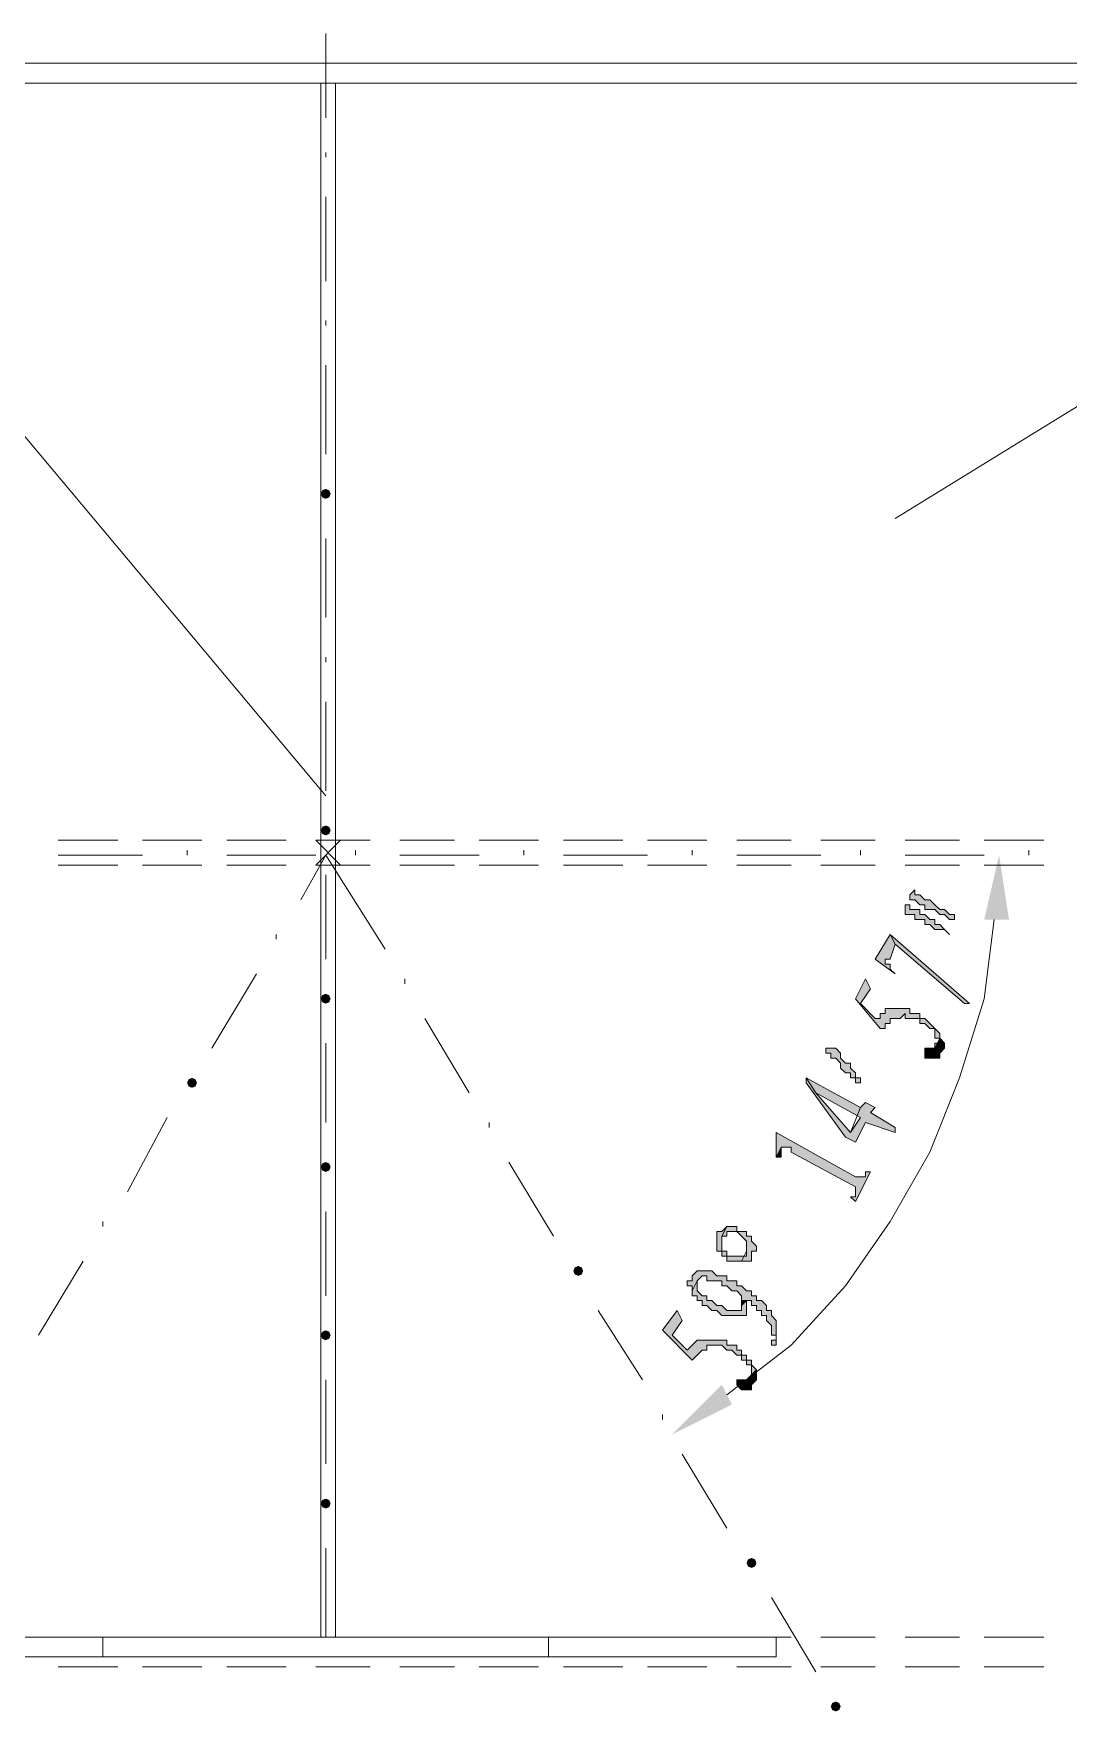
# Model space of a CAD drawing. Header units: millimetres. Extents: x 6 to 291, y 4 to 206.
# Drawn here: x 62.86 to 71.71, y 155.19 to 169.55 of the extents above; entities that cross this region are included whole.
import ezdxf

# ---------------------------------------------------------------- set-up
doc = ezdxf.new("R2010")
doc.units = ezdxf.units.MM
doc.layers.add('C00-00-00', color=7, linetype='Continuous')

msp = doc.modelspace()

# ---------------------------------------------------------------- hatches: boundary and pattern name
at = {"layer": 'C00-00-00'}
h = msp.add_hatch(color=256, dxfattribs=at)
h.dxf.hatch_style = 2
h.paths.add_polyline_path([(65.362665, 165.650337), (65.332767, 165.637901), (65.320331, 165.608004), (65.332767, 165.578106), (65.362665, 165.56567), (65.392563, 165.578106), (65.404998, 165.608004), (65.392563, 165.637901)])
h = msp.add_hatch(color=256, dxfattribs=at)
h.dxf.hatch_style = 2
h.paths.add_polyline_path([(65.362665, 162.771669), (65.332767, 162.759233), (65.320331, 162.729336), (65.332767, 162.699438), (65.362665, 162.687002), (65.392563, 162.699438), (65.404998, 162.729336), (65.392563, 162.759233)])
h = msp.add_hatch(color=256, dxfattribs=at)
h.dxf.hatch_style = 2
h.paths.add_polyline_path([(70.993002, 161.967334), (71.204665, 161.967334), (71.119997, 162.517668)])
h = msp.add_hatch(color=256, dxfattribs=at)
h.dxf.hatch_style = 2
h.paths.add_polyline_path([(70.358003, 162.179002), (70.358003, 162.136668), (70.400337, 162.136668), (70.44267, 162.094335), (70.485003, 162.094335), (70.485003, 162.052002), (70.527337, 162.052002), (70.56967, 162.052002), (70.612003, 162.009668), (70.654337, 162.009668), (70.69667, 161.967335), (70.739003, 161.967335), (70.739003, 162.009668), (70.69667, 162.009668), (70.654337, 162.052002), (70.612003, 162.052002), (70.56967, 162.094335), (70.527337, 162.136668), (70.485003, 162.136668), (70.44267, 162.179002), (70.400337, 162.179002), (70.400337, 162.221335)])
h = msp.add_hatch(color=256, dxfattribs=at)
h.dxf.hatch_style = 2
h.paths.add_polyline_path([(70.315669, 162.094337), (70.315669, 162.052004), (70.315669, 162.00967), (70.358003, 162.00967), (70.400336, 162.00967), (70.400336, 161.967337), (70.442669, 161.967337), (70.485003, 161.967337), (70.485003, 161.925004), (70.527336, 161.925004), (70.569669, 161.88267), (70.612003, 161.88267), (70.654336, 161.88267), (70.696669, 161.840337), (70.654336, 161.88267), (70.612003, 161.925004), (70.569669, 161.925004), (70.569669, 161.967337), (70.527336, 161.967337), (70.485003, 162.00967), (70.442669, 162.00967), (70.442669, 162.052004), (70.400336, 162.052004), (70.358003, 162.052004), (70.358003, 162.094337)])
h = msp.add_hatch(color=256, dxfattribs=at)
h.dxf.hatch_style = 2
h.paths.add_polyline_path([(70.188666, 161.840335), (70.061666, 161.628669), (70.231, 161.501669), (70.188666, 161.544002), (70.188666, 161.586335), (70.146333, 161.586335), (70.146333, 161.628669), (70.188666, 161.628669), (70.231, 161.755669)])
h = msp.add_hatch(color=256, dxfattribs=at)
h.dxf.hatch_style = 2
h.paths.add_polyline_path([(70.188666, 161.840335), (70.231001, 161.755671), (70.823665, 161.247667), (70.865999, 161.247667)])
h = msp.add_hatch(color=256, dxfattribs=at)
h.dxf.hatch_style = 2
h.paths.add_polyline_path([(69.977003, 161.459335), (69.892336, 161.290001), (70.104003, 161.036001), (70.146336, 161.036001), (70.146336, 161.078335), (70.18867, 161.078335), (70.18867, 161.120668), (70.231003, 161.120668), (70.273336, 161.120668), (70.31567, 161.163001), (70.31567, 161.120668), (70.400336, 161.120668), (70.44267, 161.120668), (70.44267, 161.078335), (70.485003, 161.078335), (70.527336, 161.036001), (70.56967, 161.036001), (70.56967, 160.993668), (70.56967, 160.951335), (70.612003, 160.951335), (70.612003, 160.909001), (70.56967, 160.909001), (70.56967, 160.866668), (70.612003, 160.951335), (70.612003, 160.993668), (70.56967, 161.036001), (70.527336, 161.078335), (70.485003, 161.120668), (70.44267, 161.120668), (70.44267, 161.163001), (70.400336, 161.163001), (70.358003, 161.163001), (70.358003, 161.205335), (70.31567, 161.205335), (70.231003, 161.205335), (70.18867, 161.205335), (70.146336, 161.205335), (70.146336, 161.163001), (70.104003, 161.163001), (70.104003, 161.120668), (70.06167, 161.120668), (69.93467, 161.247668), (70.019336, 161.374668)])
h = msp.add_hatch(color=256, dxfattribs=at)
h.dxf.hatch_style = 2
h.paths.add_polyline_path([(65.362665, 161.332335), (65.332767, 161.319899), (65.320331, 161.290001), (65.332767, 161.260103), (65.362665, 161.247668), (65.392563, 161.260103), (65.404998, 161.290001), (65.392563, 161.319899)])
h = msp.add_hatch(color=256, dxfattribs=at)
h.dxf.hatch_style = 2
h.paths.add_polyline_path([(70.484998, 160.824336), (70.484998, 160.782003), (70.527332, 160.782003), (70.569665, 160.782003), (70.611998, 160.782003), (70.611998, 160.824336), (70.654332, 160.86667), (70.654332, 160.909003), (70.611998, 160.951336), (70.569665, 160.86667), (70.484998, 160.86667)])
h = msp.add_hatch(color=256, dxfattribs=at)
h.dxf.hatch_style = 2
h.paths.add_polyline_path([(69.638337, 160.86667), (69.638337, 160.824337), (69.68067, 160.824337), (69.68067, 160.782004), (69.723003, 160.782004), (69.765337, 160.73967), (69.765337, 160.697337), (69.80767, 160.655004), (69.850003, 160.655004), (69.850003, 160.61267), (69.892337, 160.61267), (69.892337, 160.570337), (69.93467, 160.570337), (69.93467, 160.61267), (69.892337, 160.61267), (69.892337, 160.655004), (69.850003, 160.697337), (69.850003, 160.73967), (69.80767, 160.73967), (69.765337, 160.782004), (69.765337, 160.824337), (69.723003, 160.86667)])
h = msp.add_hatch(color=256, dxfattribs=at)
h.dxf.hatch_style = 2
h.paths.add_polyline_path([(64.219667, 160.612668), (64.189769, 160.600232), (64.177334, 160.570334), (64.189769, 160.540437), (64.219667, 160.528001), (64.249565, 160.540437), (64.262, 160.570334), (64.249565, 160.600232)])
h = msp.add_hatch(color=256, dxfattribs=at)
h.dxf.hatch_style = 2
h.paths.add_polyline_path([(69.468999, 160.612669), (69.468999, 160.570336), (69.807666, 160.104669), (69.892333, 160.062336), (69.976999, 160.231669), (70.230999, 160.147002), (70.230999, 160.189336), (70.019333, 160.316336), (70.061666, 160.358669), (69.976999, 160.401002), (69.934666, 160.358669), (69.849999, 160.147002), (69.553666, 160.485669)])
h = msp.add_hatch(color=256, dxfattribs=at)
h.dxf.hatch_style = 2
h.paths.add_polyline_path([(69.468999, 160.612669), (69.553668, 160.48567), (69.934669, 160.274002), (69.85, 160.147004), (69.934669, 160.358671)])
h = msp.add_hatch(color=256, dxfattribs=at)
h.dxf.hatch_style = 2
h.paths.add_polyline_path([(69.215002, 160.147004), (69.215002, 160.10467), (69.215002, 160.062337), (69.215002, 159.935337), (69.257335, 160.020004), (69.342002, 160.020004), (69.342002, 159.97767), (69.892335, 159.681337), (69.892335, 159.639004), (69.892335, 159.59667), (69.850002, 159.59667), (69.892335, 159.554337), (70.019335, 159.808337), (69.977002, 159.808337), (69.977002, 159.766004), (69.934668, 159.766004), (69.892335, 159.766004)])
h = msp.add_hatch(color=256, dxfattribs=at)
h.dxf.hatch_style = 2
h.paths.add_polyline_path([(69.215002, 159.935336), (69.257336, 159.935336), (69.257336, 160.020001)])
h = msp.add_hatch(color=256, dxfattribs=at)
h.dxf.hatch_style = 2
h.paths.add_polyline_path([(65.362665, 159.893001), (65.332767, 159.880565), (65.320331, 159.850668), (65.332767, 159.82077), (65.362665, 159.808334), (65.392563, 159.82077), (65.404998, 159.850668), (65.392563, 159.880565)])
h = msp.add_hatch(color=256, dxfattribs=at)
h.dxf.hatch_style = 2
h.paths.add_polyline_path([(68.706998, 159.258004), (68.706998, 159.173337), (68.706998, 159.131004), (68.749331, 159.131004), (68.749331, 159.08867), (68.791665, 159.08867), (68.791665, 159.046337), (68.833998, 159.046337), (68.876331, 159.046337), (68.918665, 159.046337), (68.960998, 159.131004), (68.960998, 159.08867), (68.918665, 159.08867), (68.876331, 159.08867), (68.833998, 159.08867), (68.791665, 159.08867), (68.791665, 159.131004), (68.749331, 159.131004), (68.749331, 159.173337), (68.749331, 159.258004), (68.791665, 159.34267), (68.749331, 159.300337), (68.706998, 159.300337)])
h = msp.add_hatch(color=256, dxfattribs=at)
h.dxf.hatch_style = 2
h.paths.add_polyline_path([(68.791667, 159.342668), (68.749333, 159.258001), (68.791667, 159.258001), (68.791667, 159.300335), (68.876333, 159.300335), (68.918667, 159.258001), (68.961, 159.215668), (68.961, 159.131001), (68.918667, 159.046335), (68.961, 159.046335), (69.003333, 159.046335), (69.003333, 159.088668), (69.003333, 159.131001), (69.045667, 159.131001), (69.045667, 159.173335), (69.003333, 159.215668), (69.003333, 159.258001), (68.961, 159.258001), (68.961, 159.300335), (68.918667, 159.300335), (68.876333, 159.300335), (68.876333, 159.342668)])
h = msp.add_hatch(color=256, dxfattribs=at)
h.dxf.hatch_style = 2
h.paths.add_polyline_path([(67.521666, 159.004001), (67.491768, 158.991565), (67.479333, 158.961667), (67.491768, 158.931769), (67.521666, 158.919334), (67.551564, 158.931769), (67.563999, 158.961667), (67.551564, 158.991565)])
h = msp.add_hatch(color=256, dxfattribs=at)
h.dxf.hatch_style = 2
h.paths.add_polyline_path([(68.495335, 158.919337), (68.495335, 158.877004), (68.453001, 158.877004), (68.453001, 158.83467), (68.495335, 158.83467), (68.495335, 158.792337), (68.537668, 158.877004), (68.580001, 158.919337), (68.622335, 158.919337), (68.622335, 158.877004), (68.664668, 158.877004), (68.707001, 158.877004), (68.749335, 158.877004), (68.749335, 158.83467), (68.791668, 158.83467), (68.834001, 158.792337), (68.876335, 158.792337), (68.918668, 158.750004), (68.918668, 158.70767), (68.961001, 158.70767), (69.003335, 158.70767), (69.003335, 158.665337), (69.045668, 158.665337), (69.045668, 158.623004), (69.088001, 158.623004), (69.088001, 158.58067), (69.130335, 158.58067), (69.130335, 158.538337), (69.172668, 158.496004), (69.172668, 158.411337), (69.215001, 158.411337), (69.215001, 158.369004), (69.172668, 158.369004), (69.172668, 158.32667), (69.215001, 158.32667), (69.215001, 158.496004), (69.215001, 158.538337), (69.172668, 158.58067), (69.172668, 158.623004), (69.130335, 158.623004), (69.130335, 158.665337), (69.088001, 158.70767), (69.045668, 158.70767), (69.045668, 158.750004), (69.003335, 158.750004), (69.003335, 158.792337), (68.961001, 158.792337), (68.918668, 158.83467), (68.876335, 158.83467), (68.876335, 158.877004), (68.834001, 158.877004), (68.791668, 158.877004), (68.791668, 158.919337), (68.749335, 158.919337), (68.707001, 158.919337), (68.664668, 158.96167), (68.537668, 158.96167)])
h = msp.add_hatch(color=256, dxfattribs=at)
h.dxf.hatch_style = 2
h.paths.add_polyline_path([(68.495335, 158.792334), (68.495335, 158.750001), (68.537668, 158.750001), (68.537668, 158.707668), (68.580001, 158.707668), (68.580001, 158.665334), (68.622335, 158.665334), (68.664668, 158.623001), (68.707001, 158.623001), (68.749335, 158.580668), (68.791668, 158.580668), (68.961001, 158.580668), (68.961001, 158.623001), (68.961001, 158.707668), (68.918668, 158.665334), (68.918668, 158.623001), (68.876335, 158.623001), (68.834001, 158.623001), (68.791668, 158.623001), (68.749335, 158.665334), (68.707001, 158.665334), (68.664668, 158.707668), (68.622335, 158.707668), (68.622335, 158.750001), (68.580001, 158.750001), (68.537668, 158.792334), (68.537668, 158.877001)])
h = msp.add_hatch(color=256, dxfattribs=at)
h.dxf.hatch_style = 2
h.paths.add_polyline_path([(68.368332, 158.623001), (68.241332, 158.453668), (68.495332, 158.199668), (68.537665, 158.242001), (68.579998, 158.284334), (68.622332, 158.284334), (68.622332, 158.326668), (68.749332, 158.326668), (68.791665, 158.284334), (68.833998, 158.284334), (68.876332, 158.242001), (68.918665, 158.242001), (68.918665, 158.199668), (68.960998, 158.199668), (68.960998, 158.157334), (69.003332, 158.157334), (69.003332, 158.072668), (68.960998, 158.030334), (69.045665, 158.115001), (69.003332, 158.157334), (69.003332, 158.199668), (68.960998, 158.199668), (68.960998, 158.242001), (68.918665, 158.242001), (68.918665, 158.284334), (68.876332, 158.284334), (68.876332, 158.326668), (68.833998, 158.326668), (68.791665, 158.326668), (68.791665, 158.369001), (68.749332, 158.369001), (68.579998, 158.369001), (68.537665, 158.369001), (68.495332, 158.326668), (68.452998, 158.284334), (68.325998, 158.411334), (68.410665, 158.538334)])
h = msp.add_hatch(color=256, dxfattribs=at)
h.dxf.hatch_style = 2
h.paths.add_polyline_path([(68.91867, 158.70767), (68.91867, 158.665335), (68.961004, 158.70767)])
h = msp.add_hatch(color=256, dxfattribs=at)
h.dxf.hatch_style = 2
h.paths.add_polyline_path([(65.362665, 158.453671), (65.332767, 158.441236), (65.320331, 158.411338), (65.332767, 158.38144), (65.362665, 158.369004), (65.392563, 158.38144), (65.404998, 158.411338), (65.392563, 158.441236)])
h = msp.add_hatch(color=256, dxfattribs=at)
h.dxf.hatch_style = 2
h.paths.add_polyline_path([(68.876335, 158.030337), (68.876335, 157.988004), (68.918669, 157.94567), (68.961002, 157.94567), (69.003335, 157.94567), (69.003335, 157.988004), (69.045669, 158.030337), (69.045669, 158.115004), (68.961002, 158.030337)])
h = msp.add_hatch(color=256, dxfattribs=at)
h.dxf.hatch_style = 2
h.paths.add_polyline_path([(68.834001, 157.818669), (68.749332, 157.988003), (68.325997, 157.564668)])
h = msp.add_hatch(color=256, dxfattribs=at)
h.dxf.hatch_style = 2
h.paths.add_polyline_path([(65.362665, 157.014337), (65.332767, 157.001901), (65.320331, 156.972004), (65.332767, 156.942106), (65.362665, 156.92967), (65.392563, 156.942106), (65.404998, 156.972004), (65.392563, 157.001901)])
h = msp.add_hatch(color=256, dxfattribs=at)
h.dxf.hatch_style = 2
h.paths.add_polyline_path([(69.00333, 156.506337), (68.973432, 156.493902), (68.960997, 156.464004), (68.973432, 156.434106), (69.00333, 156.421671), (69.033228, 156.434106), (69.045663, 156.464004), (69.033228, 156.493902)])
h = msp.add_hatch(color=256, dxfattribs=at)
h.dxf.hatch_style = 2
h.paths.add_polyline_path([(69.722997, 155.278671), (69.693099, 155.266236), (69.680664, 155.236338), (69.693099, 155.20644), (69.722997, 155.194004), (69.752895, 155.20644), (69.76533, 155.236338), (69.752895, 155.266236)])

# ---------------------------------------------------------------- linework, layer by layer
at = {"layer": 'C00-00-00', "lineweight": 5}
for points in [[(65.362665, 168.825338), (65.362665, 169.545001)], [(39.920335, 169.291003), (184.615669, 169.291003)], [(39.920335, 169.12167), (184.615669, 169.12167)], [(65.320335, 169.12167), (65.320335, 155.829002)], [(65.447334, 169.12167), (65.447334, 155.829002)], [(65.362665, 168.486667), (65.362665, 168.529002)], [(65.362665, 167.428334), (65.362665, 168.148001)], [(65.362665, 167.047337), (65.362665, 167.089668)], [(65.362665, 165.94667), (65.362665, 166.708671)], [(70.231001, 165.396336), (72.432336, 166.751001)], [(65.362665, 163.025668), (62.526335, 166.412335)], [(65.362665, 164.54967), (65.362665, 165.227003)], [(65.362665, 164.168669), (65.362665, 164.211004)], [(65.362665, 163.068002), (65.362665, 163.830003)], [(63.076665, 162.644671), (63.584669, 162.644671)], [(63.796332, 162.644671), (64.304331, 162.644671)], [(64.515999, 162.644671), (65.023999, 162.644671)], [(65.278, 162.644671), (65.743666, 162.644671)], [(65.278, 162.644671), (65.489668, 162.433004)], [(65.278, 162.433004), (65.489668, 162.644671)], [(65.997667, 162.644671), (66.463333, 162.644671)], [(66.675, 162.644671), (67.182999, 162.644671)], [(67.394667, 162.644671), (67.902671, 162.644671)], [(68.114334, 162.644671), (68.622329, 162.644671)], [(68.876335, 162.644671), (69.341997, 162.644671)], [(69.596002, 162.644671), (70.061663, 162.644671)], [(70.315669, 162.644671), (70.78133, 162.644671)], [(70.993002, 162.644671), (71.500997, 162.644671)], [(63.076665, 162.517668), (63.796332, 162.517668)], [(64.177333, 162.517668), (64.177333, 162.560002)], [(64.515999, 162.517668), (65.278, 162.517668)], [(65.151001, 162.136667), (65.362665, 162.517668)], [(65.870669, 161.713336), (65.362665, 162.517668)], [(65.616667, 162.517668), (65.616667, 162.560002)], [(65.997667, 162.517668), (66.675, 162.517668)], [(67.056001, 162.517668), (67.056001, 162.560002)], [(67.394667, 162.517668), (68.114334, 162.517668)], [(68.495335, 162.517668), (68.495335, 162.560002)], [(68.876335, 162.517668), (69.596002, 162.517668)], [(69.934669, 162.517668), (69.934669, 162.560002)], [(70.315669, 162.517668), (70.993002, 162.517668)], [(71.374003, 162.517668), (71.374003, 162.560002)], [(63.076665, 162.433004), (63.584669, 162.433004)], [(63.796332, 162.433004), (64.304331, 162.433004)], [(64.515999, 162.433004), (65.023999, 162.433004)], [(65.278, 162.433004), (65.743666, 162.433004)], [(65.362665, 161.628668), (65.362665, 162.348335)], [(65.997667, 162.433004), (66.463333, 162.433004)], [(66.675, 162.433004), (67.182999, 162.433004)], [(67.394667, 162.433004), (67.902671, 162.433004)], [(68.114334, 162.433004), (68.622329, 162.433004)], [(68.876335, 162.433004), (69.341997, 162.433004)], [(69.596002, 162.433004), (70.061663, 162.433004)], [(70.315669, 162.433004), (70.78133, 162.433004)], [(70.993002, 162.433004), (71.500997, 162.433004)], [(68.791667, 157.903334), (69.342, 158.326667), (69.807667, 158.834667), (70.188667, 159.385001), (70.527333, 159.977667), (70.781333, 160.612667), (70.993, 161.290001), (71.077667, 161.967334)], [(64.939334, 161.798001), (64.939334, 161.840335)], [(64.389, 160.86667), (64.770001, 161.501669)], [(66.040002, 161.417004), (66.040002, 161.459335)], [(66.590331, 160.48567), (66.209335, 161.120668)], [(65.362665, 160.231668), (65.362665, 160.909001)], [(63.669333, 159.639004), (64.007999, 160.274002)], [(66.759669, 160.189334), (66.759669, 160.231668)], [(67.309998, 159.258004), (66.929002, 159.893002)], [(65.362665, 158.750004), (65.362665, 159.469671)], [(63.457666, 159.342668), (63.457666, 159.385002)], [(62.907332, 158.411338), (63.288333, 159.046336)], [(68.072, 158.030337), (67.690999, 158.623001)], [(65.362665, 157.31067), (65.362665, 158.030337)], [(68.241337, 157.69167), (68.241337, 157.734001)], [(68.791667, 156.760336), (68.410666, 157.395334)], [(65.362665, 155.829002), (65.362665, 156.591003)], [(69.553668, 155.53267), (69.172667, 156.167668)], [(61.552666, 155.659669), (69.215002, 155.659669), (69.215002, 155.829002)], [(69.215002, 155.829002), (61.552666, 155.829002), (61.552666, 155.659669)], [(63.076665, 155.829002), (63.584669, 155.829002)], [(63.457666, 155.659669), (63.457666, 155.829002)], [(63.796332, 155.829002), (64.304331, 155.829002)], [(64.515999, 155.829002), (65.023999, 155.829002)], [(65.278, 155.829002), (65.743666, 155.829002)], [(65.997667, 155.829002), (66.463333, 155.829002)], [(66.675, 155.829002), (67.182999, 155.829002)], [(67.267668, 155.659669), (67.267668, 155.829002)], [(67.394667, 155.829002), (67.902671, 155.829002)], [(68.114334, 155.829002), (68.622329, 155.829002)], [(68.876335, 155.829002), (69.341997, 155.829002)], [(69.596002, 155.829002), (70.061663, 155.829002)], [(70.315669, 155.829002), (70.78133, 155.829002)], [(70.993002, 155.829002), (71.500997, 155.829002)], [(63.076665, 155.575004), (63.584669, 155.575004)], [(63.796332, 155.575004), (64.304331, 155.575004)], [(64.515999, 155.575004), (65.023999, 155.575004)], [(65.278, 155.575004), (65.743666, 155.575004)], [(65.997667, 155.575004), (66.463333, 155.575004)], [(66.675, 155.575004), (67.182999, 155.575004)], [(67.394667, 155.575004), (67.902671, 155.575004)], [(68.114334, 155.575004), (68.622329, 155.575004)], [(68.876335, 155.575004), (69.341997, 155.575004)], [(69.596002, 155.575004), (70.061663, 155.575004)], [(70.315669, 155.575004), (70.78133, 155.575004)], [(70.993002, 155.575004), (71.500997, 155.575004)]]:
    msp.add_lwpolyline(points, dxfattribs=at)
at = {"layer": 'C00-00-00', "lineweight": 13}
for points in [[(70.358003, 162.179002), (70.358003, 162.136668), (70.400337, 162.136668), (70.44267, 162.094335), (70.485003, 162.094335), (70.485003, 162.052002), (70.527337, 162.052002), (70.56967, 162.052002), (70.612003, 162.009668), (70.654337, 162.009668), (70.69667, 161.967335), (70.739003, 161.967335), (70.739003, 162.009668), (70.69667, 162.009668), (70.654337, 162.052002), (70.612003, 162.052002), (70.56967, 162.094335), (70.527337, 162.136668), (70.485003, 162.136668), (70.44267, 162.179002), (70.400337, 162.179002), (70.400337, 162.221335)], [(70.315669, 162.094337), (70.315669, 162.052004), (70.315669, 162.00967), (70.358003, 162.00967), (70.400336, 162.00967), (70.400336, 161.967337), (70.442669, 161.967337), (70.485003, 161.967337), (70.485003, 161.925004), (70.527336, 161.925004), (70.569669, 161.88267), (70.612003, 161.88267), (70.654336, 161.88267), (70.696669, 161.840337), (70.654336, 161.88267), (70.612003, 161.925004), (70.569669, 161.925004), (70.569669, 161.967337), (70.527336, 161.967337), (70.485003, 162.00967), (70.442669, 162.00967), (70.442669, 162.052004), (70.400336, 162.052004), (70.358003, 162.052004), (70.358003, 162.094337)], [(70.188666, 161.840335), (70.061666, 161.628669), (70.231, 161.501669), (70.188666, 161.544002), (70.188666, 161.586335), (70.146333, 161.586335), (70.146333, 161.628669), (70.188666, 161.628669), (70.231, 161.755669)], [(70.188666, 161.840335), (70.231001, 161.755671), (70.823665, 161.247667), (70.865999, 161.247667)], [(69.977003, 161.459335), (69.892336, 161.290001), (70.104003, 161.036001), (70.146336, 161.036001), (70.146336, 161.078335), (70.18867, 161.078335), (70.18867, 161.120668), (70.231003, 161.120668), (70.273336, 161.120668), (70.31567, 161.163001), (70.31567, 161.120668), (70.400336, 161.120668), (70.44267, 161.120668), (70.44267, 161.078335), (70.485003, 161.078335), (70.527336, 161.036001), (70.56967, 161.036001), (70.56967, 160.993668), (70.56967, 160.951335), (70.612003, 160.951335), (70.612003, 160.909001), (70.56967, 160.909001), (70.56967, 160.866668), (70.612003, 160.951335), (70.612003, 160.993668), (70.56967, 161.036001), (70.527336, 161.078335), (70.485003, 161.120668), (70.44267, 161.120668), (70.44267, 161.163001), (70.400336, 161.163001), (70.358003, 161.163001), (70.358003, 161.205335), (70.31567, 161.205335), (70.231003, 161.205335), (70.18867, 161.205335), (70.146336, 161.205335), (70.146336, 161.163001), (70.104003, 161.163001), (70.104003, 161.120668), (70.06167, 161.120668), (69.93467, 161.247668), (70.019336, 161.374668)], [(70.484998, 160.824336), (70.484998, 160.782003), (70.527332, 160.782003), (70.569665, 160.782003), (70.611998, 160.782003), (70.611998, 160.824336), (70.654332, 160.86667), (70.654332, 160.909003), (70.611998, 160.951336), (70.569665, 160.86667), (70.484998, 160.86667)], [(69.638337, 160.86667), (69.638337, 160.824337), (69.68067, 160.824337), (69.68067, 160.782004), (69.723003, 160.782004), (69.765337, 160.73967), (69.765337, 160.697337), (69.80767, 160.655004), (69.850003, 160.655004), (69.850003, 160.61267), (69.892337, 160.61267), (69.892337, 160.570337), (69.93467, 160.570337), (69.93467, 160.61267), (69.892337, 160.61267), (69.892337, 160.655004), (69.850003, 160.697337), (69.850003, 160.73967), (69.80767, 160.73967), (69.765337, 160.782004), (69.765337, 160.824337), (69.723003, 160.86667)], [(69.468999, 160.612669), (69.468999, 160.570336), (69.807666, 160.104669), (69.892333, 160.062336), (69.976999, 160.231669), (70.230999, 160.147002), (70.230999, 160.189336), (70.019333, 160.316336), (70.061666, 160.358669), (69.976999, 160.401002), (69.934666, 160.358669), (69.849999, 160.147002), (69.553666, 160.485669)], [(69.468999, 160.612669), (69.553668, 160.48567), (69.934669, 160.274002), (69.85, 160.147004), (69.934669, 160.358671)], [(69.215002, 160.147004), (69.215002, 160.10467), (69.215002, 160.062337), (69.215002, 159.935337), (69.257335, 160.020004), (69.342002, 160.020004), (69.342002, 159.97767), (69.892335, 159.681337), (69.892335, 159.639004), (69.892335, 159.59667), (69.850002, 159.59667), (69.892335, 159.554337), (70.019335, 159.808337), (69.977002, 159.808337), (69.977002, 159.766004), (69.934668, 159.766004), (69.892335, 159.766004)], [(69.215002, 159.935336), (69.257336, 159.935336), (69.257336, 160.020001)], [(68.706998, 159.258004), (68.706998, 159.173337), (68.706998, 159.131004), (68.749331, 159.131004), (68.749331, 159.08867), (68.791665, 159.08867), (68.791665, 159.046337), (68.833998, 159.046337), (68.876331, 159.046337), (68.918665, 159.046337), (68.960998, 159.131004), (68.960998, 159.08867), (68.918665, 159.08867), (68.876331, 159.08867), (68.833998, 159.08867), (68.791665, 159.08867), (68.791665, 159.131004), (68.749331, 159.131004), (68.749331, 159.173337), (68.749331, 159.258004), (68.791665, 159.34267), (68.749331, 159.300337), (68.706998, 159.300337)], [(68.791667, 159.342668), (68.749333, 159.258001), (68.791667, 159.258001), (68.791667, 159.300335), (68.876333, 159.300335), (68.918667, 159.258001), (68.961, 159.215668), (68.961, 159.131001), (68.918667, 159.046335), (68.961, 159.046335), (69.003333, 159.046335), (69.003333, 159.088668), (69.003333, 159.131001), (69.045667, 159.131001), (69.045667, 159.173335), (69.003333, 159.215668), (69.003333, 159.258001), (68.961, 159.258001), (68.961, 159.300335), (68.918667, 159.300335), (68.876333, 159.300335), (68.876333, 159.342668)], [(68.495335, 158.919337), (68.495335, 158.877004), (68.453001, 158.877004), (68.453001, 158.83467), (68.495335, 158.83467), (68.495335, 158.792337), (68.537668, 158.877004), (68.580001, 158.919337), (68.622335, 158.919337), (68.622335, 158.877004), (68.664668, 158.877004), (68.707001, 158.877004), (68.749335, 158.877004), (68.749335, 158.83467), (68.791668, 158.83467), (68.834001, 158.792337), (68.876335, 158.792337), (68.918668, 158.750004), (68.918668, 158.70767), (68.961001, 158.70767), (69.003335, 158.70767), (69.003335, 158.665337), (69.045668, 158.665337), (69.045668, 158.623004), (69.088001, 158.623004), (69.088001, 158.58067), (69.130335, 158.58067), (69.130335, 158.538337), (69.172668, 158.496004), (69.172668, 158.411337), (69.215001, 158.411337), (69.215001, 158.369004), (69.172668, 158.369004), (69.172668, 158.32667), (69.215001, 158.32667), (69.215001, 158.496004), (69.215001, 158.538337), (69.172668, 158.58067), (69.172668, 158.623004), (69.130335, 158.623004), (69.130335, 158.665337), (69.088001, 158.70767), (69.045668, 158.70767), (69.045668, 158.750004), (69.003335, 158.750004), (69.003335, 158.792337), (68.961001, 158.792337), (68.918668, 158.83467), (68.876335, 158.83467), (68.876335, 158.877004), (68.834001, 158.877004), (68.791668, 158.877004), (68.791668, 158.919337), (68.749335, 158.919337), (68.707001, 158.919337), (68.664668, 158.96167), (68.537668, 158.96167)], [(68.495335, 158.792334), (68.495335, 158.750001), (68.537668, 158.750001), (68.537668, 158.707668), (68.580001, 158.707668), (68.580001, 158.665334), (68.622335, 158.665334), (68.664668, 158.623001), (68.707001, 158.623001), (68.749335, 158.580668), (68.791668, 158.580668), (68.961001, 158.580668), (68.961001, 158.623001), (68.961001, 158.707668), (68.918668, 158.665334), (68.918668, 158.623001), (68.876335, 158.623001), (68.834001, 158.623001), (68.791668, 158.623001), (68.749335, 158.665334), (68.707001, 158.665334), (68.664668, 158.707668), (68.622335, 158.707668), (68.622335, 158.750001), (68.580001, 158.750001), (68.537668, 158.792334), (68.537668, 158.877001)], [(68.368332, 158.623001), (68.241332, 158.453668), (68.495332, 158.199668), (68.537665, 158.242001), (68.579998, 158.284334), (68.622332, 158.284334), (68.622332, 158.326668), (68.749332, 158.326668), (68.791665, 158.284334), (68.833998, 158.284334), (68.876332, 158.242001), (68.918665, 158.242001), (68.918665, 158.199668), (68.960998, 158.199668), (68.960998, 158.157334), (69.003332, 158.157334), (69.003332, 158.072668), (68.960998, 158.030334), (69.045665, 158.115001), (69.003332, 158.157334), (69.003332, 158.199668), (68.960998, 158.199668), (68.960998, 158.242001), (68.918665, 158.242001), (68.918665, 158.284334), (68.876332, 158.284334), (68.876332, 158.326668), (68.833998, 158.326668), (68.791665, 158.326668), (68.791665, 158.369001), (68.749332, 158.369001), (68.579998, 158.369001), (68.537665, 158.369001), (68.495332, 158.326668), (68.452998, 158.284334), (68.325998, 158.411334), (68.410665, 158.538334)], [(68.91867, 158.70767), (68.91867, 158.665335), (68.961004, 158.70767)], [(68.876335, 158.030337), (68.876335, 157.988004), (68.918669, 157.94567), (68.961002, 157.94567), (69.003335, 157.94567), (69.003335, 157.988004), (69.045669, 158.030337), (69.045669, 158.115004), (68.961002, 158.030337)]]:
    msp.add_lwpolyline(points, close=True, dxfattribs=at)

doc.saveas('drawing.dxf')
